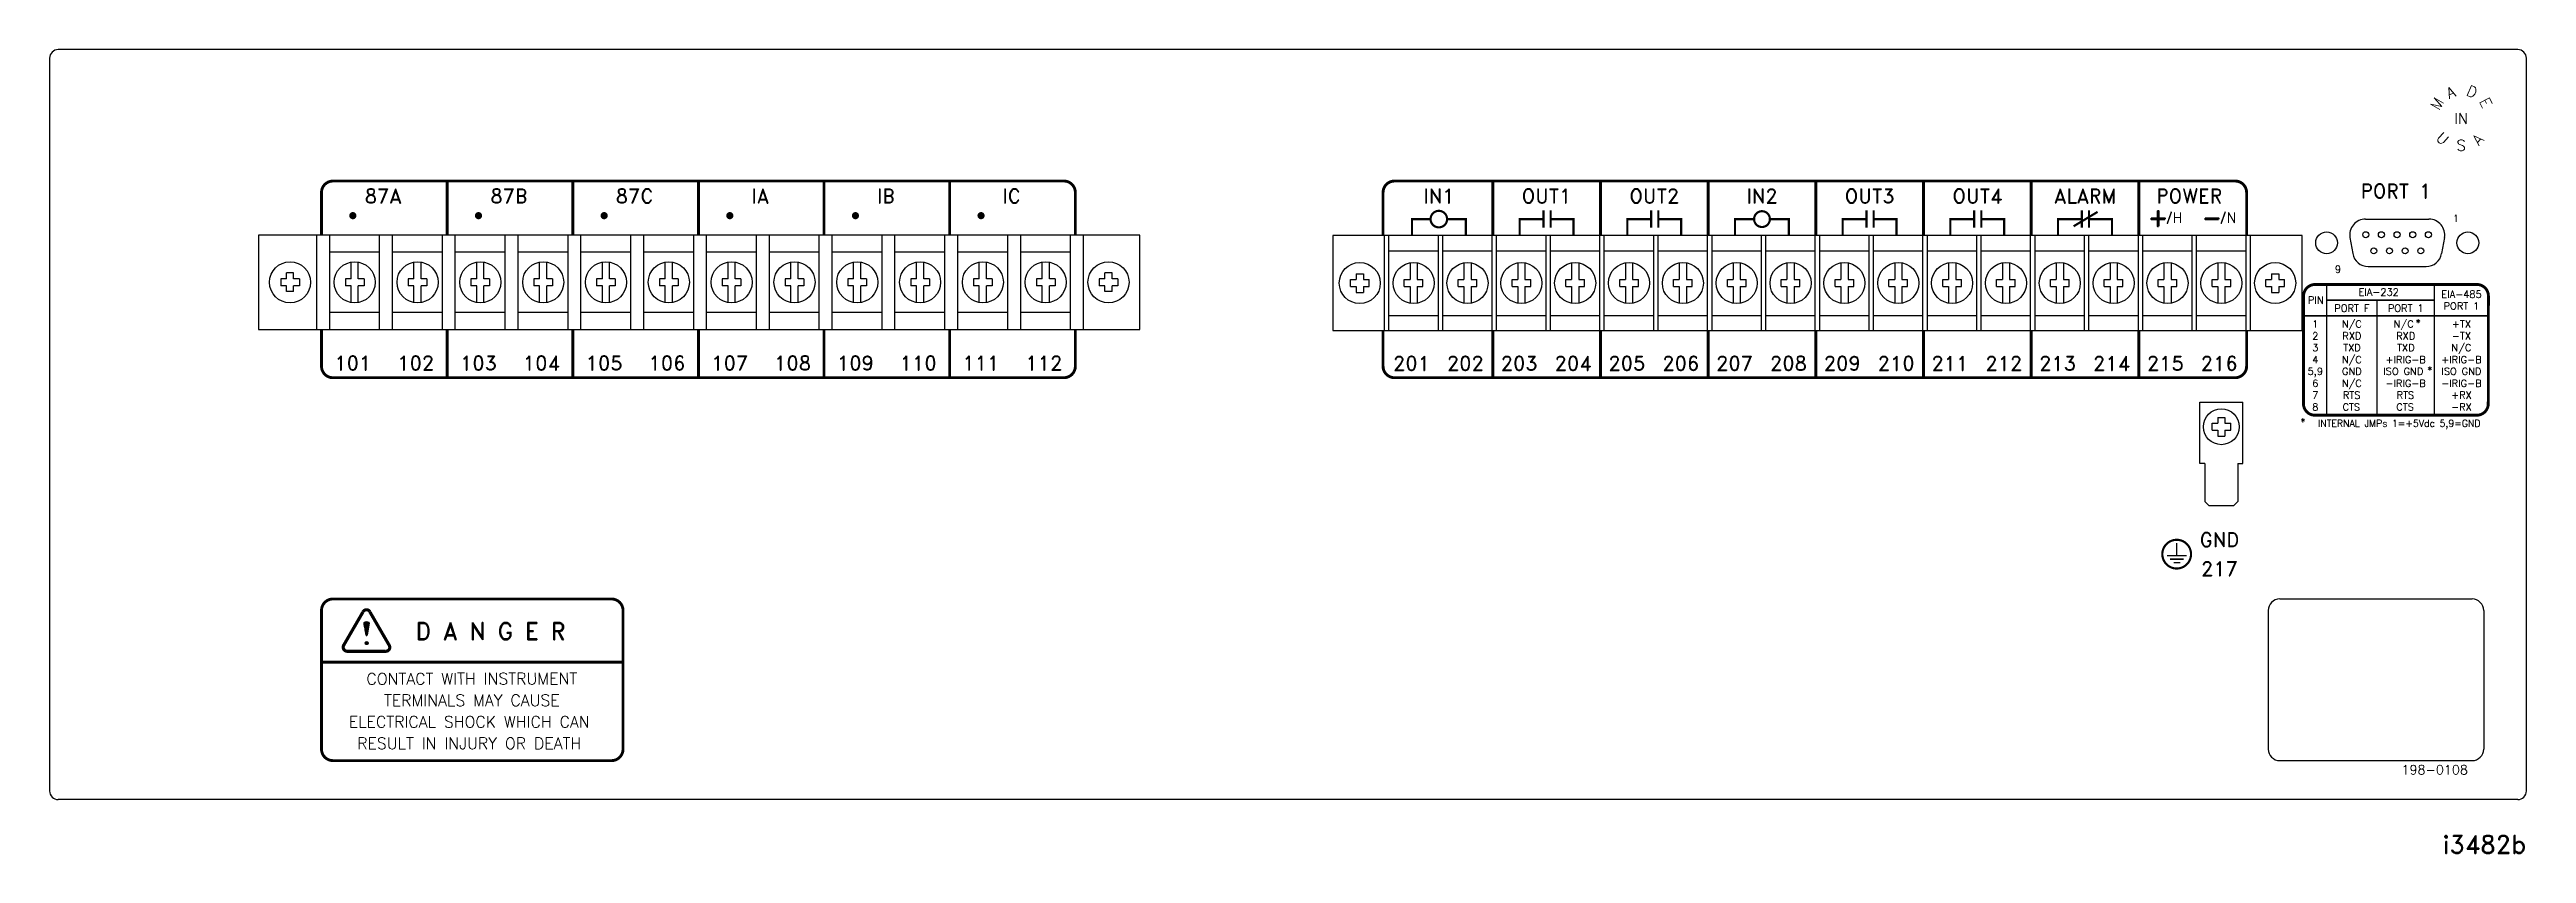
# Model space of a CAD drawing. Extents: x 3.1 to 20.4, y 5.8 to 11.4.
import ezdxf
from ezdxf.enums import TextEntityAlignment as Align

# ---------------------------------------------------------------- set-up
doc = ezdxf.new("R2010")
doc.units = 0
doc.header["$MEASUREMENT"] = 0
doc.layers.get('0').update_dxf_attribs({"linetype": 'CONTINUOUS'})
doc.layers.add('DWG', color=7, linetype='CONTINUOUS')
doc.styles.add('JS', font='ROMANS')
doc.styles.add('ROMAND', font='ROMAND', dxfattribs={"width": 0.875})

msp = doc.modelspace()

# ---------------------------------------------------------------- linework, layer by layer
for p, q in [((3.125, 11.3), (3.125, 6.2)), ((20.315, 11.36), (3.185, 11.36)), ((20.375, 6.2), (20.375, 11.3)), ((12.422, 9.405), (12.422, 10.065)), ((12.453, 9.405), (12.453, 10.065)), ((12.797, 9.405), (12.797, 10.065)), ((12.828, 9.405), (12.828, 10.065)), ((13.172, 9.405), (13.172, 10.065)), ((13.203, 9.405), (13.203, 10.065)), ((13.547, 9.405), (13.547, 10.065)), ((13.578, 9.405), (13.578, 10.065)), ((13.922, 9.405), (13.922, 10.065)), ((13.953, 9.405), (13.953, 10.065)), ((14.297, 9.405), (14.297, 10.065)), ((14.328, 9.405), (14.328, 10.065)), ((14.672, 9.405), (14.672, 10.065)), ((14.703, 9.405), (14.703, 10.065)), ((15.047, 9.405), (15.047, 10.065)), ((15.078, 9.405), (15.078, 10.065)), ((15.422, 9.405), (15.422, 10.065)), ((15.453, 9.405), (15.453, 10.065)), ((15.797, 9.405), (15.797, 10.065)), ((15.828, 9.405), (15.828, 10.065)), ((16.172, 9.405), (16.172, 10.065)), ((16.203, 9.405), (16.203, 10.065)), ((16.547, 9.405), (16.547, 10.065)), ((16.578, 9.405), (16.578, 10.065)), ((16.922, 9.405), (16.922, 10.065)), ((16.953, 9.405), (16.953, 10.065)), ((17.297, 9.405), (17.297, 10.065)), ((17.328, 9.405), (17.328, 10.065)), ((17.672, 9.405), (17.672, 10.065)), ((17.703, 9.405), (17.703, 10.065)), ((18.047, 9.405), (18.047, 10.065)), ((18.078, 9.405), (18.078, 10.065)), ((18.422, 9.405), (18.422, 10.065)), ((18.453, 9.405), (18.453, 10.065)), ((5.421, 9.95), (5.076, 9.95)), ((5.859, 9.95), (5.514, 9.95)), ((6.296, 9.95), (5.951, 9.95)), ((6.734, 9.95), (6.389, 9.95)), ((7.171, 9.95), (6.826, 9.95)), ((7.609, 9.95), (7.264, 9.95)), ((8.046, 9.95), (7.701, 9.95)), ((8.484, 9.95), (8.139, 9.95)), ((8.921, 9.95), (8.576, 9.95)), ((9.359, 9.95), (9.014, 9.95)), ((9.796, 9.95), (9.451, 9.95)), ((10.233, 9.95), (9.888, 9.95)), ((12.453, 9.96), (12.797, 9.96)), ((12.828, 9.96), (13.172, 9.96)), ((13.203, 9.96), (13.547, 9.96)), ((13.578, 9.96), (13.922, 9.96)), ((13.953, 9.96), (14.297, 9.96)), ((14.328, 9.96), (14.672, 9.96)), ((14.703, 9.96), (15.047, 9.96)), ((15.078, 9.96), (15.422, 9.96)), ((15.453, 9.96), (15.797, 9.96)), ((15.828, 9.96), (16.172, 9.96)), ((16.203, 9.96), (16.547, 9.96)), ((16.578, 9.96), (16.922, 9.96)), ((16.953, 9.96), (17.297, 9.96)), ((17.328, 9.96), (17.672, 9.96)), ((17.703, 9.96), (18.047, 9.96)), ((18.078, 9.96), (18.422, 9.96)), ((5.421, 9.53), (5.076, 9.53)), ((5.859, 9.53), (5.514, 9.53)), ((6.296, 9.53), (5.951, 9.53)), ((6.734, 9.53), (6.389, 9.53)), ((7.171, 9.53), (6.826, 9.53)), ((7.609, 9.53), (7.264, 9.53)), ((8.046, 9.53), (7.701, 9.53)), ((8.484, 9.53), (8.139, 9.53)), ((8.921, 9.53), (8.576, 9.53)), ((9.359, 9.53), (9.014, 9.53)), ((9.796, 9.53), (9.451, 9.53)), ((10.233, 9.53), (9.888, 9.53)), ((12.453, 9.51), (12.797, 9.51)), ((12.828, 9.51), (13.172, 9.51)), ((13.203, 9.51), (13.547, 9.51)), ((13.578, 9.51), (13.922, 9.51)), ((13.953, 9.51), (14.297, 9.51)), ((14.328, 9.51), (14.672, 9.51)), ((14.703, 9.51), (15.047, 9.51)), ((15.078, 9.51), (15.422, 9.51)), ((15.453, 9.51), (15.797, 9.51)), ((15.828, 9.51), (16.172, 9.51)), ((16.203, 9.51), (16.547, 9.51)), ((16.578, 9.51), (16.922, 9.51)), ((16.953, 9.51), (17.297, 9.51)), ((17.328, 9.51), (17.672, 9.51)), ((17.703, 9.51), (18.047, 9.51)), ((18.078, 9.51), (18.422, 9.51)), ((18.164, 8.187), (18.336, 8.187)), ((18.577, 7.456), (18.577, 6.491)), ((18.657, 7.536), (19.997, 7.536)), ((20.077, 7.456), (20.077, 6.491)), ((18.657, 6.411), (19.997, 6.411)), ((20.315, 6.14), (3.185, 6.14))]:
    msp.add_line(p, q)
at = {"linetype": 'CONTINUOUS'}
for p, q in [((4.986, 9.412), (4.986, 10.068)), ((5.076, 9.412), (5.076, 10.068)), ((5.423, 9.412), (5.423, 10.068)), ((5.513, 9.412), (5.513, 10.068)), ((5.861, 9.412), (5.861, 10.068)), ((5.951, 9.412), (5.951, 10.068)), ((6.298, 9.412), (6.298, 10.068)), ((6.388, 9.412), (6.388, 10.068)), ((6.736, 9.412), (6.736, 10.068)), ((6.826, 9.412), (6.826, 10.068)), ((7.173, 9.412), (7.173, 10.068)), ((7.263, 9.412), (7.263, 10.068)), ((7.611, 9.412), (7.611, 10.068)), ((7.701, 9.412), (7.701, 10.068)), ((8.048, 9.412), (8.048, 10.068)), ((8.138, 9.412), (8.138, 10.068)), ((8.486, 9.412), (8.486, 10.068)), ((8.576, 9.412), (8.576, 10.068)), ((8.923, 9.412), (8.923, 10.068)), ((9.013, 9.412), (9.013, 10.068)), ((9.361, 9.412), (9.361, 10.068)), ((9.451, 9.412), (9.451, 10.068)), ((9.799, 9.412), (9.799, 10.068)), ((9.889, 9.412), (9.889, 10.068)), ((10.236, 9.412), (10.236, 10.068)), ((10.326, 9.412), (10.326, 10.068)), ((5.225, 9.765), (5.225, 9.881)), ((5.275, 9.765), (5.275, 9.881)), ((5.663, 9.765), (5.663, 9.881)), ((5.713, 9.765), (5.713, 9.881)), ((6.1, 9.765), (6.1, 9.881)), ((6.15, 9.765), (6.15, 9.881)), ((6.538, 9.765), (6.538, 9.881)), ((6.588, 9.765), (6.588, 9.881)), ((6.975, 9.765), (6.975, 9.881)), ((7.025, 9.765), (7.025, 9.881)), ((7.413, 9.765), (7.413, 9.881)), ((7.463, 9.765), (7.463, 9.881)), ((7.85, 9.765), (7.85, 9.881)), ((7.9, 9.765), (7.9, 9.881)), ((8.288, 9.765), (8.288, 9.881)), ((8.338, 9.765), (8.338, 9.881)), ((8.725, 9.765), (8.725, 9.881)), ((8.775, 9.765), (8.775, 9.881)), ((9.163, 9.765), (9.163, 9.881)), ((9.213, 9.765), (9.213, 9.881)), ((9.6, 9.765), (9.6, 9.881)), ((9.65, 9.765), (9.65, 9.881)), ((10.037, 9.765), (10.037, 9.881)), ((10.088, 9.765), (10.088, 9.881)), ((12.6, 9.876), (12.6, 9.76)), ((12.65, 9.876), (12.65, 9.76)), ((12.975, 9.876), (12.975, 9.76)), ((13.025, 9.876), (13.025, 9.76)), ((13.35, 9.876), (13.35, 9.76)), ((13.4, 9.876), (13.4, 9.76)), ((13.725, 9.876), (13.725, 9.76)), ((13.775, 9.876), (13.775, 9.76)), ((14.1, 9.876), (14.1, 9.76)), ((14.15, 9.876), (14.15, 9.76)), ((14.475, 9.876), (14.475, 9.76)), ((14.525, 9.876), (14.525, 9.76)), ((14.85, 9.876), (14.85, 9.76)), ((14.9, 9.876), (14.9, 9.76)), ((15.225, 9.876), (15.225, 9.76)), ((15.275, 9.876), (15.275, 9.76)), ((15.6, 9.876), (15.6, 9.76)), ((15.65, 9.876), (15.65, 9.76)), ((15.975, 9.876), (15.975, 9.76)), ((16.025, 9.876), (16.025, 9.76)), ((16.35, 9.876), (16.35, 9.76)), ((16.4, 9.876), (16.4, 9.76)), ((16.725, 9.876), (16.725, 9.76)), ((16.775, 9.876), (16.775, 9.76)), ((17.1, 9.876), (17.1, 9.76)), ((17.15, 9.876), (17.15, 9.76)), ((17.475, 9.876), (17.475, 9.76)), ((17.525, 9.876), (17.525, 9.76)), ((17.85, 9.876), (17.85, 9.76)), ((17.9, 9.876), (17.9, 9.76)), ((18.225, 9.876), (18.225, 9.76)), ((18.275, 9.876), (18.275, 9.76)), ((4.735, 9.765), (4.735, 9.715)), ((4.775, 9.765), (4.735, 9.765)), ((4.775, 9.715), (4.735, 9.715)), ((4.825, 9.805), (4.775, 9.805)), ((4.775, 9.765), (4.775, 9.805)), ((4.775, 9.675), (4.775, 9.715)), ((4.825, 9.675), (4.775, 9.675)), ((4.825, 9.765), (4.825, 9.805)), ((4.865, 9.765), (4.825, 9.765)), ((4.825, 9.675), (4.825, 9.715)), ((4.865, 9.715), (4.825, 9.715)), ((4.865, 9.765), (4.865, 9.715)), ((5.185, 9.765), (5.185, 9.715)), ((5.225, 9.765), (5.185, 9.765)), ((5.225, 9.715), (5.185, 9.715)), ((5.225, 9.599), (5.225, 9.715)), ((5.315, 9.765), (5.275, 9.765)), ((5.275, 9.599), (5.275, 9.715)), ((5.315, 9.715), (5.275, 9.715)), ((5.315, 9.765), (5.315, 9.715)), ((5.623, 9.765), (5.623, 9.715)), ((5.663, 9.765), (5.623, 9.765)), ((5.663, 9.715), (5.623, 9.715)), ((5.663, 9.599), (5.663, 9.715)), ((5.753, 9.765), (5.713, 9.765)), ((5.753, 9.715), (5.713, 9.715)), ((5.713, 9.599), (5.713, 9.715)), ((5.753, 9.765), (5.753, 9.715)), ((6.06, 9.765), (6.06, 9.715)), ((6.1, 9.765), (6.06, 9.765)), ((6.1, 9.715), (6.06, 9.715)), ((6.1, 9.599), (6.1, 9.715)), ((6.19, 9.765), (6.15, 9.765)), ((6.19, 9.715), (6.15, 9.715)), ((6.15, 9.599), (6.15, 9.715)), ((6.19, 9.765), (6.19, 9.715)), ((6.498, 9.765), (6.498, 9.715)), ((6.538, 9.765), (6.498, 9.765)), ((6.538, 9.715), (6.498, 9.715)), ((6.538, 9.599), (6.538, 9.715)), ((6.628, 9.765), (6.588, 9.765)), ((6.628, 9.715), (6.588, 9.715)), ((6.588, 9.599), (6.588, 9.715)), ((6.628, 9.765), (6.628, 9.715)), ((6.935, 9.765), (6.935, 9.715)), ((6.975, 9.765), (6.935, 9.765)), ((6.975, 9.715), (6.935, 9.715)), ((6.975, 9.599), (6.975, 9.715)), ((7.065, 9.765), (7.025, 9.765)), ((7.065, 9.715), (7.025, 9.715)), ((7.025, 9.599), (7.025, 9.715)), ((7.065, 9.765), (7.065, 9.715)), ((7.373, 9.765), (7.373, 9.715)), ((7.413, 9.765), (7.373, 9.765)), ((7.413, 9.715), (7.373, 9.715)), ((7.413, 9.599), (7.413, 9.715)), ((7.503, 9.765), (7.463, 9.765)), ((7.503, 9.715), (7.463, 9.715)), ((7.463, 9.599), (7.463, 9.715)), ((7.503, 9.765), (7.503, 9.715)), ((7.81, 9.765), (7.81, 9.715)), ((7.85, 9.765), (7.81, 9.765)), ((7.85, 9.715), (7.81, 9.715)), ((7.85, 9.599), (7.85, 9.715)), ((7.94, 9.765), (7.9, 9.765)), ((7.94, 9.715), (7.9, 9.715)), ((7.9, 9.599), (7.9, 9.715)), ((7.94, 9.765), (7.94, 9.715)), ((8.248, 9.765), (8.248, 9.715)), ((8.288, 9.765), (8.248, 9.765)), ((8.288, 9.715), (8.248, 9.715)), ((8.288, 9.599), (8.288, 9.715)), ((8.378, 9.765), (8.338, 9.765)), ((8.338, 9.599), (8.338, 9.715)), ((8.378, 9.715), (8.338, 9.715)), ((8.378, 9.765), (8.378, 9.715)), ((8.685, 9.765), (8.685, 9.715)), ((8.725, 9.765), (8.685, 9.765)), ((8.725, 9.715), (8.685, 9.715)), ((8.725, 9.599), (8.725, 9.715)), ((8.815, 9.765), (8.775, 9.765)), ((8.815, 9.715), (8.775, 9.715)), ((8.775, 9.599), (8.775, 9.715)), ((8.815, 9.765), (8.815, 9.715)), ((9.163, 9.765), (9.123, 9.765)), ((9.123, 9.765), (9.123, 9.715)), ((9.163, 9.715), (9.123, 9.715)), ((9.163, 9.599), (9.163, 9.715)), ((9.253, 9.765), (9.213, 9.765)), ((9.253, 9.715), (9.213, 9.715)), ((9.213, 9.599), (9.213, 9.715)), ((9.253, 9.765), (9.253, 9.715)), ((9.6, 9.765), (9.56, 9.765)), ((9.56, 9.765), (9.56, 9.715)), ((9.6, 9.715), (9.56, 9.715)), ((9.6, 9.599), (9.6, 9.715)), ((9.69, 9.765), (9.65, 9.765)), ((9.69, 9.715), (9.65, 9.715)), ((9.65, 9.599), (9.65, 9.715)), ((9.69, 9.765), (9.69, 9.715)), ((9.998, 9.765), (9.998, 9.715)), ((10.037, 9.765), (9.998, 9.765)), ((10.037, 9.715), (9.998, 9.715)), ((10.037, 9.599), (10.037, 9.715)), ((10.128, 9.765), (10.088, 9.765)), ((10.128, 9.715), (10.088, 9.715)), ((10.088, 9.599), (10.088, 9.715)), ((10.128, 9.765), (10.128, 9.715)), ((10.435, 9.765), (10.435, 9.715)), ((10.475, 9.765), (10.435, 9.765)), ((10.475, 9.715), (10.435, 9.715)), ((10.525, 9.805), (10.475, 9.805)), ((10.475, 9.765), (10.475, 9.805)), ((10.475, 9.675), (10.475, 9.715)), ((10.525, 9.675), (10.475, 9.675)), ((10.525, 9.765), (10.525, 9.805)), ((10.565, 9.765), (10.525, 9.765)), ((10.565, 9.715), (10.525, 9.715)), ((10.525, 9.675), (10.525, 9.715)), ((10.565, 9.765), (10.565, 9.715)), ((12.185, 9.71), (12.185, 9.76)), ((12.185, 9.76), (12.225, 9.76)), ((12.185, 9.71), (12.225, 9.71)), ((12.225, 9.8), (12.225, 9.76)), ((12.225, 9.8), (12.275, 9.8)), ((12.225, 9.71), (12.225, 9.67)), ((12.225, 9.67), (12.275, 9.67)), ((12.275, 9.8), (12.275, 9.76)), ((12.275, 9.76), (12.315, 9.76)), ((12.275, 9.71), (12.315, 9.71)), ((12.275, 9.71), (12.275, 9.67)), ((12.315, 9.71), (12.315, 9.76)), ((12.56, 9.71), (12.56, 9.76)), ((12.56, 9.76), (12.6, 9.76)), ((12.56, 9.71), (12.6, 9.71)), ((12.6, 9.71), (12.6, 9.594)), ((12.65, 9.76), (12.69, 9.76)), ((12.65, 9.71), (12.65, 9.594)), ((12.65, 9.71), (12.69, 9.71)), ((12.69, 9.71), (12.69, 9.76)), ((12.935, 9.71), (12.935, 9.76)), ((12.935, 9.76), (12.975, 9.76)), ((12.935, 9.71), (12.975, 9.71)), ((12.975, 9.71), (12.975, 9.594)), ((13.025, 9.76), (13.065, 9.76)), ((13.025, 9.71), (13.025, 9.594)), ((13.025, 9.71), (13.065, 9.71)), ((13.065, 9.71), (13.065, 9.76)), ((13.31, 9.71), (13.31, 9.76)), ((13.31, 9.76), (13.35, 9.76)), ((13.31, 9.71), (13.35, 9.71)), ((13.35, 9.71), (13.35, 9.594)), ((13.4, 9.76), (13.44, 9.76)), ((13.4, 9.71), (13.4, 9.594)), ((13.4, 9.71), (13.44, 9.71)), ((13.44, 9.71), (13.44, 9.76)), ((13.685, 9.71), (13.685, 9.76)), ((13.685, 9.76), (13.725, 9.76)), ((13.685, 9.71), (13.725, 9.71)), ((13.725, 9.71), (13.725, 9.594)), ((13.775, 9.76), (13.815, 9.76)), ((13.775, 9.71), (13.775, 9.594)), ((13.775, 9.71), (13.815, 9.71)), ((13.815, 9.71), (13.815, 9.76)), ((14.06, 9.71), (14.06, 9.76)), ((14.06, 9.76), (14.1, 9.76)), ((14.06, 9.71), (14.1, 9.71)), ((14.1, 9.71), (14.1, 9.594)), ((14.15, 9.76), (14.19, 9.76)), ((14.15, 9.71), (14.15, 9.594)), ((14.15, 9.71), (14.19, 9.71)), ((14.19, 9.71), (14.19, 9.76)), ((14.435, 9.76), (14.475, 9.76)), ((14.435, 9.71), (14.435, 9.76)), ((14.435, 9.71), (14.475, 9.71)), ((14.475, 9.71), (14.475, 9.594)), ((14.525, 9.76), (14.565, 9.76)), ((14.525, 9.71), (14.525, 9.594)), ((14.525, 9.71), (14.565, 9.71)), ((14.565, 9.71), (14.565, 9.76)), ((14.81, 9.71), (14.81, 9.76)), ((14.81, 9.76), (14.85, 9.76)), ((14.81, 9.71), (14.85, 9.71)), ((14.85, 9.71), (14.85, 9.594)), ((14.9, 9.76), (14.94, 9.76)), ((14.9, 9.71), (14.9, 9.594)), ((14.9, 9.71), (14.94, 9.71)), ((14.94, 9.71), (14.94, 9.76)), ((15.185, 9.76), (15.225, 9.76)), ((15.185, 9.71), (15.185, 9.76)), ((15.185, 9.71), (15.225, 9.71)), ((15.225, 9.71), (15.225, 9.594)), ((15.275, 9.76), (15.315, 9.76)), ((15.275, 9.71), (15.275, 9.594)), ((15.275, 9.71), (15.315, 9.71)), ((15.315, 9.71), (15.315, 9.76)), ((15.56, 9.76), (15.6, 9.76)), ((15.56, 9.71), (15.56, 9.76)), ((15.56, 9.71), (15.6, 9.71)), ((15.6, 9.71), (15.6, 9.594)), ((15.65, 9.76), (15.69, 9.76)), ((15.65, 9.71), (15.65, 9.594)), ((15.65, 9.71), (15.69, 9.71)), ((15.69, 9.71), (15.69, 9.76)), ((15.935, 9.71), (15.935, 9.76)), ((15.935, 9.76), (15.975, 9.76)), ((15.935, 9.71), (15.975, 9.71)), ((15.975, 9.71), (15.975, 9.594)), ((16.025, 9.76), (16.065, 9.76)), ((16.025, 9.71), (16.065, 9.71)), ((16.025, 9.71), (16.025, 9.594)), ((16.065, 9.71), (16.065, 9.76)), ((16.31, 9.71), (16.31, 9.76)), ((16.31, 9.76), (16.35, 9.76)), ((16.31, 9.71), (16.35, 9.71)), ((16.35, 9.71), (16.35, 9.594)), ((16.4, 9.76), (16.44, 9.76)), ((16.4, 9.71), (16.4, 9.594)), ((16.4, 9.71), (16.44, 9.71)), ((16.44, 9.71), (16.44, 9.76)), ((16.685, 9.71), (16.685, 9.76)), ((16.685, 9.76), (16.725, 9.76)), ((16.685, 9.71), (16.725, 9.71)), ((16.725, 9.71), (16.725, 9.594)), ((16.775, 9.76), (16.815, 9.76)), ((16.775, 9.71), (16.775, 9.594)), ((16.775, 9.71), (16.815, 9.71)), ((16.815, 9.71), (16.815, 9.76)), ((17.06, 9.71), (17.06, 9.76)), ((17.06, 9.76), (17.1, 9.76)), ((17.06, 9.71), (17.1, 9.71)), ((17.1, 9.71), (17.1, 9.594)), ((17.15, 9.76), (17.19, 9.76)), ((17.15, 9.71), (17.15, 9.594)), ((17.15, 9.71), (17.19, 9.71)), ((17.19, 9.71), (17.19, 9.76)), ((17.435, 9.71), (17.435, 9.76)), ((17.435, 9.76), (17.475, 9.76)), ((17.435, 9.71), (17.475, 9.71)), ((17.475, 9.71), (17.475, 9.594)), ((17.525, 9.76), (17.565, 9.76)), ((17.525, 9.71), (17.525, 9.594)), ((17.525, 9.71), (17.565, 9.71)), ((17.565, 9.71), (17.565, 9.76)), ((17.81, 9.71), (17.81, 9.76)), ((17.81, 9.76), (17.85, 9.76)), ((17.81, 9.71), (17.85, 9.71)), ((17.85, 9.71), (17.85, 9.594)), ((17.9, 9.76), (17.94, 9.76)), ((17.9, 9.71), (17.9, 9.594)), ((17.9, 9.71), (17.94, 9.71)), ((17.94, 9.71), (17.94, 9.76)), ((18.185, 9.71), (18.185, 9.76)), ((18.185, 9.76), (18.225, 9.76)), ((18.185, 9.71), (18.225, 9.71)), ((18.225, 9.71), (18.225, 9.594)), ((18.275, 9.76), (18.315, 9.76)), ((18.275, 9.71), (18.275, 9.594)), ((18.275, 9.71), (18.315, 9.71)), ((18.315, 9.71), (18.315, 9.76)), ((18.56, 9.76), (18.6, 9.76)), ((18.56, 9.71), (18.56, 9.76)), ((18.56, 9.71), (18.6, 9.71)), ((18.6, 9.8), (18.65, 9.8)), ((18.6, 9.8), (18.6, 9.76)), ((18.6, 9.71), (18.6, 9.67)), ((18.6, 9.67), (18.65, 9.67)), ((18.65, 9.8), (18.65, 9.76)), ((18.65, 9.76), (18.69, 9.76)), ((18.65, 9.71), (18.69, 9.71)), ((18.65, 9.71), (18.65, 9.67)), ((18.69, 9.71), (18.69, 9.76)), ((18.1, 8.907), (18.4, 8.907)), ((18.1, 8.478), (18.1, 8.907)), ((18.225, 8.8), (18.225, 8.76)), ((18.225, 8.8), (18.275, 8.8)), ((18.275, 8.8), (18.275, 8.76)), ((18.4, 8.478), (18.4, 8.907)), ((18.185, 8.76), (18.225, 8.76)), ((18.185, 8.71), (18.185, 8.76)), ((18.185, 8.71), (18.225, 8.71)), ((18.225, 8.71), (18.225, 8.67)), ((18.225, 8.67), (18.275, 8.67)), ((18.275, 8.76), (18.315, 8.76)), ((18.275, 8.71), (18.275, 8.67)), ((18.275, 8.71), (18.315, 8.71)), ((18.315, 8.71), (18.315, 8.76)), ((18.135, 8.478), (18.1, 8.478)), ((18.135, 8.478), (18.135, 8.214)), ((18.365, 8.478), (18.365, 8.214)), ((18.365, 8.478), (18.4, 8.478)), ((18.164, 8.187), (18.135, 8.214)), ((18.365, 8.214), (18.336, 8.187)), ((5.314, 7.369), (5.329, 7.285)), ((5.315, 7.364), (5.315, 7.371)), ((5.316, 7.36), (5.316, 7.372)), ((5.317, 7.354), (5.317, 7.372)), ((5.318, 7.347), (5.318, 7.373)), ((5.319, 7.341), (5.319, 7.373)), ((5.321, 7.335), (5.321, 7.374)), ((5.322, 7.329), (5.322, 7.374)), ((5.323, 7.323), (5.323, 7.375)), ((5.324, 7.316), (5.324, 7.375)), ((5.325, 7.31), (5.325, 7.375)), ((5.326, 7.304), (5.326, 7.376)), ((5.327, 7.298), (5.327, 7.376)), ((5.328, 7.291), (5.328, 7.376)), ((5.329, 7.285), (5.329, 7.376)), ((5.33, 7.283), (5.33, 7.376)), ((5.332, 7.283), (5.332, 7.376)), ((5.333, 7.282), (5.333, 7.376)), ((5.334, 7.282), (5.334, 7.376)), ((5.335, 7.283), (5.335, 7.376)), ((5.336, 7.283), (5.336, 7.376)), ((5.337, 7.286), (5.337, 7.376)), ((5.352, 7.369), (5.337, 7.285)), ((5.338, 7.293), (5.338, 7.376)), ((5.339, 7.299), (5.339, 7.376)), ((5.34, 7.305), (5.34, 7.376)), ((5.341, 7.312), (5.341, 7.375)), ((5.343, 7.318), (5.343, 7.375)), ((5.344, 7.324), (5.344, 7.375)), ((5.345, 7.329), (5.345, 7.375)), ((5.346, 7.336), (5.346, 7.374)), ((5.347, 7.343), (5.347, 7.374)), ((5.348, 7.349), (5.348, 7.373)), ((5.349, 7.355), (5.349, 7.373)), ((5.35, 7.36), (5.35, 7.372)), ((5.351, 7.365), (5.351, 7.372)), ((5.325, 7.224), (5.325, 7.234)), ((5.326, 7.222), (5.326, 7.235)), ((5.327, 7.221), (5.327, 7.237)), ((5.328, 7.22), (5.328, 7.237)), ((5.328, 7.22), (5.328, 7.237)), ((5.329, 7.22), (5.329, 7.238)), ((5.331, 7.219), (5.331, 7.239)), ((5.332, 7.219), (5.332, 7.239)), ((5.333, 7.218), (5.333, 7.239)), ((5.334, 7.218), (5.334, 7.239)), ((5.335, 7.219), (5.335, 7.239)), ((5.336, 7.218), (5.336, 7.239)), ((5.337, 7.219), (5.337, 7.239)), ((5.338, 7.219), (5.338, 7.238)), ((5.339, 7.22), (5.339, 7.238)), ((5.341, 7.22), (5.341, 7.237)), ((5.342, 7.221), (5.342, 7.236)), ((5.343, 7.223), (5.343, 7.235)), ((5.344, 7.224), (5.344, 7.233))]:
    msp.add_line(p, q, dxfattribs=at)
for points, const_width in [([(5.019, 10.068), (5.019, 10.365, -0.414214), (5.099, 10.445), (10.189, 10.445, -0.414214), (10.269, 10.365), (10.269, 10.068)], 0.02), ([(18.426, 10.065), (18.426, 10.365, 0.414214), (18.346, 10.445), (12.492, 10.445, 0.414214), (12.412, 10.365), (12.412, 10.065)], 0.02), ([(10.269, 9.412), (10.269, 9.156, -0.414214), (10.189, 9.076), (5.099, 9.076, -0.414214), (5.019, 9.156), (5.019, 9.412)], 0.02), ([(12.412, 9.405), (12.412, 9.156, 0.414214), (12.492, 9.076), (18.346, 9.076, 0.414214), (18.426, 9.156), (18.426, 9.405)], 0.02), ([(18.039, 7.848, 1), (17.839, 7.848, 1)], 0.015), ([(17.839, 7.848, 1), (18.039, 7.848, 1)], 0.015)]:
    msp.add_lwpolyline(points, format="xyb", dxfattribs=dict(const_width=const_width))
for points, const_width in [([(5.894, 10.445), (5.894, 10.068)], 0.02), ([(6.769, 10.445), (6.769, 10.068)], 0.02), ([(7.644, 10.445), (7.644, 10.068)], 0.02), ([(8.519, 10.445), (8.519, 10.068)], 0.02), ([(9.394, 10.445), (9.394, 10.068)], 0.02), ([(13.176, 10.065), (13.176, 10.445)], 0.02), ([(13.926, 10.065), (13.926, 10.445)], 0.02), ([(14.676, 10.065), (14.676, 10.445)], 0.02), ([(15.426, 10.065), (15.426, 10.445)], 0.02), ([(16.176, 10.065), (16.176, 10.445)], 0.02), ([(16.926, 10.065), (16.926, 10.445)], 0.02), ([(17.676, 10.065), (17.676, 10.445)], 0.02), ([(12.613, 10.065), (12.613, 10.18), (12.746, 10.18)], 0.015), ([(12.988, 10.065), (12.988, 10.18), (12.856, 10.18)], 0.015), ([(13.363, 10.065), (13.363, 10.18), (13.529, 10.18)], 0.015), ([(13.529, 10.24), (13.529, 10.12)], 0.015), ([(13.579, 10.24), (13.579, 10.12)], 0.015), ([(13.738, 10.065), (13.738, 10.18), (13.579, 10.18)], 0.015), ([(14.113, 10.065), (14.113, 10.18), (14.279, 10.18)], 0.015), ([(14.279, 10.24), (14.279, 10.12)], 0.015), ([(14.329, 10.24), (14.329, 10.12)], 0.015), ([(14.488, 10.065), (14.488, 10.18), (14.329, 10.18)], 0.015), ([(14.863, 10.065), (14.863, 10.18), (14.996, 10.18)], 0.015), ([(15.238, 10.065), (15.238, 10.18), (15.106, 10.18)], 0.015), ([(15.613, 10.065), (15.613, 10.18), (15.779, 10.18)], 0.015), ([(15.779, 10.24), (15.779, 10.12)], 0.015), ([(15.829, 10.24), (15.829, 10.12)], 0.015), ([(15.988, 10.065), (15.988, 10.18), (15.829, 10.18)], 0.015), ([(16.363, 10.065), (16.363, 10.18), (16.529, 10.18)], 0.015), ([(16.529, 10.24), (16.529, 10.12)], 0.015), ([(16.579, 10.24), (16.579, 10.12)], 0.015), ([(16.738, 10.065), (16.738, 10.18), (16.579, 10.18)], 0.015), ([(17.113, 10.065), (17.113, 10.18), (17.279, 10.18)], 0.015), ([(17.388, 10.23), (17.221, 10.13)], 0.015), ([(17.279, 10.24), (17.279, 10.12)], 0.015), ([(17.329, 10.24), (17.329, 10.12)], 0.015), ([(17.488, 10.065), (17.488, 10.18), (17.329, 10.18)], 0.015), ([(17.903, 10.232), (17.873, 10.147)], 0.01), ([(18.278, 10.232), (18.248, 10.147)], 0.01), ([(18.984, 9.725), (18.984, 8.815)], 0.01), ([(19.734, 9.725), (19.734, 8.815)], 0.01), ([(18.822, 9.507), (20.109, 9.507)], 0.01), ([(18.984, 9.616), (19.734, 9.616)], 0.01), ([(19.334, 9.616), (19.334, 8.815)], 0.01), ([(5.894, 9.412), (5.894, 9.076)], 0.02), ([(6.769, 9.412), (6.769, 9.076)], 0.02), ([(7.644, 9.412), (7.644, 9.076)], 0.02), ([(8.519, 9.412), (8.519, 9.076)], 0.02), ([(9.394, 9.412), (9.394, 9.076)], 0.02), ([(13.176, 9.076), (13.176, 9.405)], 0.02), ([(13.926, 9.076), (13.926, 9.405)], 0.02), ([(14.676, 9.076), (14.676, 9.405)], 0.02), ([(15.426, 9.076), (15.426, 9.405)], 0.02), ([(16.176, 9.076), (16.176, 9.405)], 0.02), ([(16.926, 9.076), (16.926, 9.405)], 0.02), ([(17.676, 9.076), (17.676, 9.405)], 0.02), ([(17.872, 7.838), (18.008, 7.838)], 0.01), ([(17.987, 7.813), (17.893, 7.813)], 0.01), ([(17.964, 7.788), (17.917, 7.788)], 0.01), ([(17.939, 7.926), (17.939, 7.838)], 0.01), ([(17.939, 7.919), (17.939, 7.845)], 0.01)]:
    msp.add_lwpolyline(points, dxfattribs=dict(const_width=const_width))
for points, const_width in [([(5.225, 10.204, 1), (5.25, 10.204, 1)], 0.025), ([(6.1, 10.204, 1), (6.125, 10.204, 1)], 0.025), ([(6.975, 10.204, 1), (7, 10.204, 1)], 0.025), ([(7.85, 10.204, 1), (7.875, 10.204, 1)], 0.025), ([(8.725, 10.204, 1), (8.75, 10.204, 1)], 0.025), ([(9.6, 10.204, 1), (9.625, 10.204, 1)], 0.025), ([(12.743, 10.18, 1), (12.858, 10.18, 1)], 0.015), ([(14.996, 10.18, 1), (15.106, 10.18, 1)], 0.015), ([(20.03, 9.725), (18.903, 9.725, 0.414214), (18.823, 9.645), (18.822, 8.895, 0.414214), (18.902, 8.815), (20.029, 8.815, 0.414214), (20.109, 8.895), (20.11, 9.645, 0.414214)], 0.02)]:
    msp.add_lwpolyline(points, format="xyb", close=True, dxfattribs=dict(const_width=const_width))
for points in [[(19.254, 10.18, 0.466308), (19.146, 10.051, 0.466308)], [(19.804, 10.051, 0.466308), (19.696, 10.18, 0.466308)], [(19.165, 9.941, 0.36397), (19.273, 9.85, 0.36397)], [(19.676, 9.85, 0.36397), (19.784, 9.941, 0.36397)]]:
    msp.add_lwpolyline(points, format="xyb")
for points in [[(19.254, 10.18), (19.696, 10.18)], [(19.145, 10.051), (19.165, 9.941)], [(19.804, 10.051), (19.784, 9.941)], [(19.273, 9.85), (19.676, 9.85)]]:
    msp.add_lwpolyline(points)
for points in [[(10.719, 10.068), (4.581, 10.068), (4.581, 9.412), (10.719, 9.412)], [(12.062, 9.405), (18.812, 9.405), (18.812, 10.065), (12.062, 10.065)]]:
    msp.add_lwpolyline(points, close=True)
at = {"linetype": 'CONTINUOUS', "const_width": 0.02}
msp.add_lwpolyline([(7.039, 6.411), (5.099, 6.411, -0.414214), (5.019, 6.491), (5.019, 7.456, -0.414214), (5.099, 7.536), (7.039, 7.536, -0.414214), (7.119, 7.456), (7.119, 6.491, -0.414214)], format="xyb", close=True, dxfattribs=at)
at = {"linetype": 'CONTINUOUS'}
for points, const_width in [([(5.173, 7.213), (5.308, 7.446)], 0.022), ([(5.491, 7.213), (5.356, 7.446)], 0.022), ([(5.019, 7.096), (7.119, 7.096)], 0.02), ([(5.197, 7.172), (5.467, 7.172)], 0.022)]:
    msp.add_lwpolyline(points, dxfattribs=dict(at, const_width=const_width))
at = {"linetype": 'CONTINUOUS', "const_width": 0.022}
for points in [[(5.356, 7.447, 0.575689), (5.308, 7.447, 0.575689)], [(5.174, 7.215, 0.563069), (5.198, 7.172, 0.563069)], [(5.467, 7.172, 0.578182), (5.491, 7.213, 0.578182)]]:
    msp.add_lwpolyline(points, format="xyb", dxfattribs=at)
for centre, radius in [((18.983, 10.015), 0.076), ((19.256, 10.071), 0.021), ((19.365, 10.071), 0.021), ((19.474, 10.071), 0.021), ((19.583, 10.071), 0.021), ((19.692, 10.071), 0.021), ((19.967, 10.015), 0.076), ((4.8, 9.74), 0.143), ((5.25, 9.74), 0.143), ((5.688, 9.74), 0.143), ((6.125, 9.74), 0.143), ((6.563, 9.74), 0.143), ((7, 9.74), 0.143), ((7.438, 9.74), 0.143), ((7.875, 9.74), 0.143), ((8.313, 9.74), 0.143), ((8.75, 9.74), 0.143), ((9.188, 9.74), 0.143), ((9.625, 9.74), 0.143), ((10.062, 9.74), 0.143), ((10.5, 9.74), 0.143), ((12.25, 9.735), 0.143), ((12.625, 9.735), 0.143), ((13, 9.735), 0.143), ((13.375, 9.735), 0.143), ((13.75, 9.735), 0.143), ((14.125, 9.735), 0.143), ((14.5, 9.735), 0.143), ((14.875, 9.735), 0.143), ((15.25, 9.735), 0.143), ((15.625, 9.735), 0.143), ((16, 9.735), 0.143), ((16.375, 9.735), 0.143), ((16.75, 9.735), 0.143), ((17.125, 9.735), 0.143), ((17.5, 9.735), 0.143), ((17.875, 9.735), 0.143), ((18.25, 9.735), 0.143), ((18.625, 9.735), 0.143), ((19.312, 9.959), 0.021), ((19.421, 9.959), 0.021), ((19.53, 9.959), 0.021), ((19.639, 9.959), 0.021)]:
    msp.add_circle(centre, radius)
at = {"linetype": 'CONTINUOUS'}
for centre, radius in [((18.25, 8.735), 0.125), ((5.334, 7.229), 0.0104)]:
    msp.add_circle(centre, radius, dxfattribs=at)
for centre, radius, start, end in [((3.185, 11.3), 0.06, 90, 180), ((20.315, 11.3), 0.06, 0, 90), ((18.657, 7.456), 0.08, 90, 180), ((19.997, 7.456), 0.08, 0, 90), ((18.657, 6.491), 0.08, 180, 270), ((19.997, 6.491), 0.08, 270, 0), ((3.185, 6.2), 0.06, 180, 270), ((20.315, 6.2), 0.06, 270, 0)]:
    msp.add_arc(centre, radius, start, end)
for centre, radius, start, end in [((5.317, 7.369), 0.00252, 114.4954, 180.0697), ((5.333, 7.341), 0.0353, 60.1201, 119.7369), ((5.332, 7.285), 0.0022, 190.0021, 236.7048), ((5.333, 7.287), 0.00488, 235.1611, 301.4494), ((5.334, 7.285), 0.0022, 303.1837, 349.9568), ((5.35, 7.37), 0.00204, 340.8113, 53.7637)]:
    msp.add_arc(centre, radius, start, end, dxfattribs=at)

# ---------------------------------------------------------------- texts
at = {"linetype": 'CONTINUOUS', "style": 'ROMAND'}
for s, rotation, p in [('A', 21.3966, (19.835, 11.016)), ('D', 335.9153, (19.95, 11.046)), ('M', 59.4357, (19.765, 10.931)), ('E', 296.5526, (20.044, 11.001)), ('U', 318.0077, (19.739, 10.736)), ('A', 46.4882, (20.043, 10.687))]:
    msp.add_text(s, height=0.075, rotation=rotation, dxfattribs=at).set_placement(p)
for s, height, p in [('IN', 0.075, (19.92, 10.843)), ('S', 0.075, (19.92, 10.656)), ('TERMINALS MAY CAUSE', 0.08, (6.066, 6.791)), ('ELECTRICAL SHOCK WHICH CAN', 0.08, (6.048, 6.641)), ('RESULT IN INJURY OR DEATH', 0.08, (6.048, 6.491))]:
    msp.add_text(s, height=height, dxfattribs=at).set_placement(p, align=Align.CENTER)
at = {"style": 'ROMAND'}
for s, height, p in [('87A', 0.1, (5.449, 10.341)), ('87B', 0.1, (6.324, 10.341)), ('87C', 0.1, (7.199, 10.341)), ('IA', 0.1, (8.074, 10.341)), ('IB', 0.1, (8.949, 10.341)), ('IC', 0.1, (9.824, 10.341)), ('+', 0.13, (17.809, 10.19)), ('H', 0.07, (17.945, 10.19)), ('-', 0.13, (18.184, 10.19)), ('N', 0.07, (18.32, 10.19)), ('101', 0.1, (5.237, 9.178)), ('102', 0.1, (5.675, 9.178)), ('103', 0.1, (6.112, 9.178)), ('104', 0.1, (6.55, 9.178)), ('105', 0.1, (6.987, 9.178)), ('106', 0.1, (7.425, 9.178)), ('107', 0.1, (7.862, 9.178)), ('108', 0.1, (8.3, 9.178)), ('109', 0.1, (8.737, 9.178)), ('110', 0.1, (9.175, 9.178)), ('111', 0.1, (9.612, 9.178)), ('112', 0.1, (10.05, 9.178))]:
    msp.add_text(s, height=height, dxfattribs=at).set_placement(p, align=Align.MIDDLE)
for s, height, style, p in [('IN1', 0.1, 'ROMAND', (12.801, 10.291)), ('OUT1', 0.1, 'ROMAND', (13.551, 10.291)), ('OUT2', 0.1, 'ROMAND', (14.301, 10.291)), ('IN2', 0.1, 'ROMAND', (15.051, 10.291)), ('OUT3', 0.1, 'ROMAND', (15.801, 10.291)), ('OUT4', 0.1, 'ROMAND', (16.551, 10.291)), ('ALARM', 0.1, 'ROMAND', (17.301, 10.291)), ('PORT 1', 0.1, 'ROMAND', (19.466, 10.325)), ('1', 0.05, 'JS', (19.884, 10.16)), ('9', 0.05, 'JS', (19.063, 9.806)), ('EIA-232', 0.05, 'JS', (19.346, 9.647)), ('EIA-485', 0.05, 'JS', (19.923, 9.632)), ('PIN', 0.05, 'JS', (18.908, 9.591)), ('PORT F', 0.05, 'JS', (19.159, 9.535)), ('PORT 1', 0.05, 'JS', (19.534, 9.535)), ('PORT 1', 0.05, 'JS', (19.922, 9.55)), ('2', 0.05, 'JS', (18.904, 9.342)), ('1', 0.05, 'JS', (18.904, 9.425)), ('N/C', 0.05, 'JS', (19.159, 9.425)), ('RXD', 0.05, 'JS', (19.159, 9.342)), ('N/C', 0.05, 'JS', (19.52, 9.425)), ('RXD', 0.05, 'JS', (19.534, 9.342)), ('*', 0.05, 'JS', (19.621, 9.434)), ('N/C', 0.05, 'JS', (19.922, 9.26)), ('+TX', 0.05, 'JS', (19.922, 9.425)), ('-TX', 0.05, 'JS', (19.922, 9.342)), ('201', 0.1, 'ROMAND', (12.61, 9.127)), ('202', 0.1, 'ROMAND', (12.985, 9.127)), ('203', 0.1, 'ROMAND', (13.36, 9.127)), ('204', 0.1, 'ROMAND', (13.735, 9.127)), ('205', 0.1, 'ROMAND', (14.11, 9.127)), ('206', 0.1, 'ROMAND', (14.485, 9.127)), ('207', 0.1, 'ROMAND', (14.86, 9.127)), ('208', 0.1, 'ROMAND', (15.235, 9.127)), ('209', 0.1, 'ROMAND', (15.61, 9.127)), ('210', 0.1, 'ROMAND', (15.985, 9.127)), ('211', 0.1, 'ROMAND', (16.36, 9.127)), ('212', 0.1, 'ROMAND', (16.735, 9.127)), ('213', 0.1, 'ROMAND', (17.11, 9.127)), ('214', 0.1, 'ROMAND', (17.485, 9.127)), ('215', 0.1, 'ROMAND', (17.86, 9.127)), ('216', 0.1, 'ROMAND', (18.235, 9.127)), ('5,9', 0.05, 'JS', (18.904, 9.095)), ('3', 0.05, 'JS', (18.904, 9.26)), ('4', 0.05, 'JS', (18.904, 9.177)), ('GND', 0.05, 'JS', (19.159, 9.095)), ('N/C', 0.05, 'JS', (19.159, 9.177)), ('TXD', 0.05, 'JS', (19.16, 9.26)), ('ISO GND', 0.05, 'JS', (19.517, 9.095)), ('+IRIG-B', 0.05, 'JS', (19.534, 9.177)), ('TXD', 0.05, 'JS', (19.535, 9.26)), ('*', 0.05, 'JS', (19.702, 9.104)), ('+IRIG-B', 0.05, 'JS', (19.922, 9.177)), ('ISO GND', 0.05, 'JS', (19.922, 9.095)), ('7', 0.05, 'JS', (18.904, 8.93)), ('6', 0.05, 'JS', (18.904, 9.012)), ('N/C', 0.05, 'JS', (19.159, 9.012)), ('RTS', 0.05, 'JS', (19.157, 8.93)), ('-IRIG-B', 0.05, 'JS', (19.534, 9.012)), ('RTS', 0.05, 'JS', (19.532, 8.93)), ('-IRIG-B', 0.05, 'JS', (19.922, 9.012)), ('+RX', 0.05, 'JS', (19.922, 8.93)), ('8', 0.05, 'JS', (18.904, 8.847)), ('CTS', 0.05, 'JS', (19.155, 8.847)), ('CTS', 0.05, 'JS', (19.53, 8.847)), ('-RX', 0.05, 'JS', (19.922, 8.847)), ('*', 0.05, 'JS', (18.818, 8.744)), ('198-0108', 0.065, 'JS', (19.736, 6.315))]:
    msp.add_text(s, height=height, dxfattribs=dict(style=style)).set_placement(p, align=Align.CENTER)
msp.add_text('POWER', height=0.1, dxfattribs=at).set_placement((17.797, 10.291))
at = {"style": 'JS', "width": 0.95}
msp.add_text('INTERNAL JMPs 1=+5Vdc 5,9=GND', height=0.05, dxfattribs=at).set_placement((19.489, 8.734), align=Align.CENTER)
at = {"linetype": 'CONTINUOUS', "style": 'ROMAND'}
for s, p in [('GND', (18.237, 7.948)), ('217', (18.237, 7.748))]:
    msp.add_text(s, height=0.1, dxfattribs=at).set_placement(p, align=Align.MIDDLE)
msp.add_text('D A N G E R', height=0.12, dxfattribs=at).set_placement((5.675, 7.252))
msp.add_text('CONTACT WITH INSTRUMENT', height=0.08, rotation=0.09, dxfattribs=at).set_placement((6.066, 6.941), align=Align.CENTER)
at = {"layer": 'DWG', "style": 'ROMAND'}
msp.add_text('i3482b', height=0.125, dxfattribs=at).set_placement((20.375, 5.765), align=Align.RIGHT)

doc.saveas('drawing.dxf')
